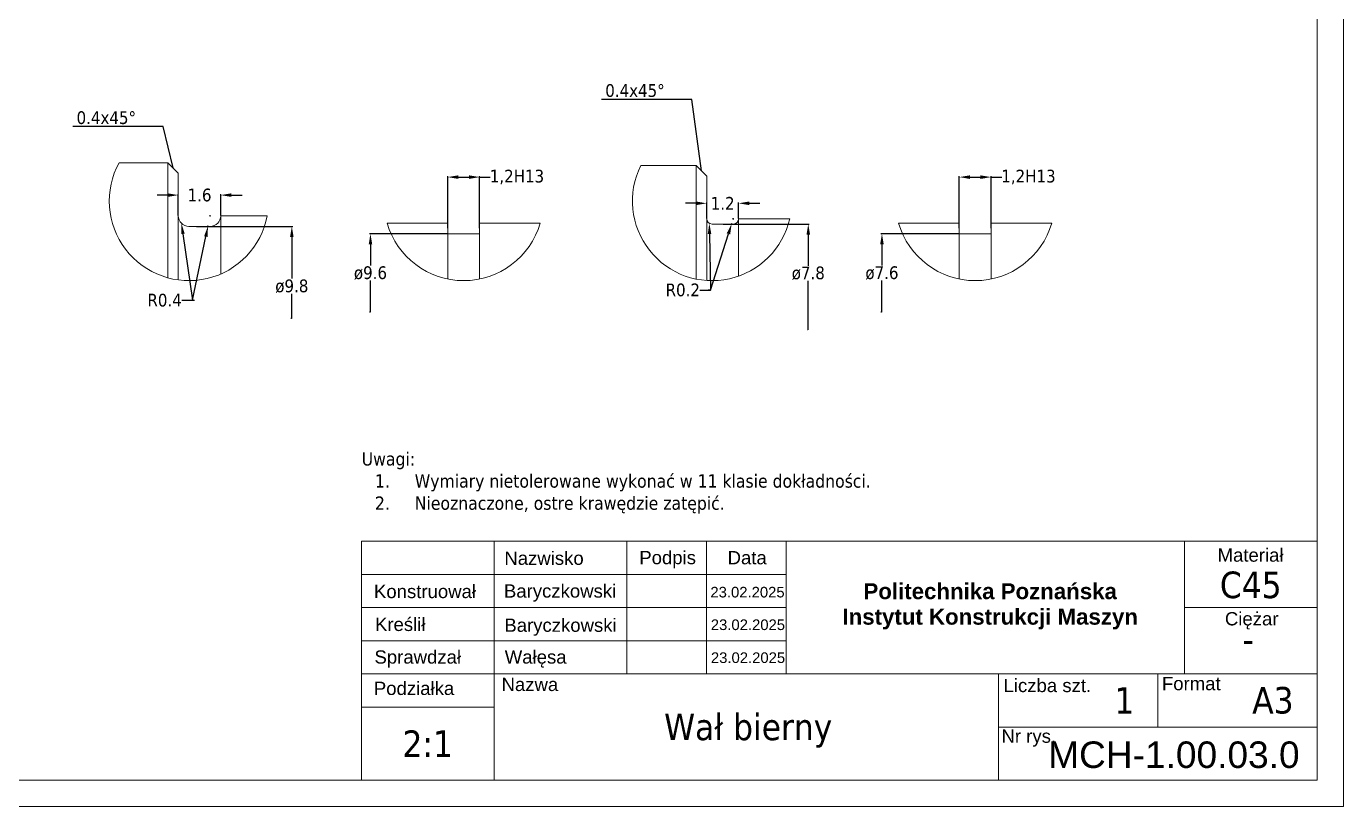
# Model space of a CAD drawing. Header units: millimetres. Extents: x 651 to 8859, y -354 to 894.
# Drawn here: x 1635.5 to 1883.6, y -354.2 to -207.2 of the extents above; entities that cross this region are included whole.
import ezdxf
from ezdxf import colors
from ezdxf.entities.mleader import LeaderData, LeaderLine
from ezdxf.math import Vec2, Vec3

# ---------------------------------------------------------------- set-up
doc = ezdxf.new("R2010")
doc.units = ezdxf.units.MM
doc.layers.get('0').update_dxf_attribs({"lineweight": 18})
for name, color, linetype, lineweight in [('cienka', 7, 'Continuous', 9), ('gruba', 7, 'Continuous', 18), ('Widoczne (ISO)', 7, 'Continuous', 18), ('Widoczne wąskie (ISO)', 7, 'Continuous', 9), ('wymiarowanie', 7, 'Continuous', 9)]:
    doc.layers.add(name, color=color, linetype=linetype, lineweight=lineweight)
doc.styles.add('Inzynierka', font='arial.ttf')
doc.styles.get("Standard").update_dxf_attribs({"font": 'tahoma.ttf'})
doc.styles.add('tabelka', font='arial.ttf', dxfattribs={"height": 5})
doc.dimstyles.new('Kopia nowy', dxfattribs={"dimtxt": 2.4, "dimasz": 2, "dimexe": 0.18, "dimexo": 0.0625, "dimgap": 0.09, "dimtad": 0, "dimtih": 1, "dimtoh": 1, "dimdec": 1, "dimlfac": 0.2, "dimzin": 0, "dimdsep": 46, "dimtxsty": 'Standard', "dimcen": 0.09, "dimadec": 0, "dimazin": 0, "dimtfac": 1, "dimtdec": 1, "dimtofl": 0, "dimtmove": 0, "dimatfit": 3, "dimfxl": 1, "dimtolj": 1, "dimtzin": 0, "dimarcsym": 0})
doc.dimstyles.new('nowy', dxfattribs={"dimtxt": 2.4, "dimasz": 2, "dimexe": 0.18, "dimexo": 0.0625, "dimgap": 0.09, "dimtad": 0, "dimtih": 1, "dimtoh": 1, "dimdec": 0, "dimlfac": 0.5, "dimzin": 0, "dimdsep": 46, "dimtxsty": 'Standard', "dimcen": 0.09, "dimadec": 0, "dimazin": 0, "dimtfac": 1, "dimtdec": 0, "dimtofl": 0, "dimtmove": 0, "dimatfit": 3, "dimfxl": 1, "dimtolj": 1, "dimtzin": 0, "dimarcsym": 0})

# ---------------------------------------------------------------- blocks, each defined once
blk = doc.blocks.new('*D454')
at = {"layer": 'Defpoints', "color": 0, "transparency": 16777216}
for p in [(1720.86, -235.56), (1714.86, -245.22), (1720.86, -245.22)]:
    blk.add_point(p, dxfattribs=at)
at = {"layer": 'wymiarowanie', "color": 0, "lineweight": -2, "transparency": 16777216}
for p, q in [((1714.86, -245.16), (1714.86, -235.38)), ((1716.86, -235.56), (1718.86, -235.56)), ((1720.86, -245.16), (1720.86, -235.38)), ((1720.86, -235.56), (1722.86, -235.56))]:
    blk.add_line(p, q, dxfattribs=at)
at = {"layer": 'wymiarowanie', "color": 0, "transparency": 16777216}
for points in [[(1716.86, -235.23), (1716.86, -235.9), (1714.86, -235.56)], [(1718.86, -235.23), (1718.86, -235.9), (1720.86, -235.56)]]:
    blk.add_solid(points, dxfattribs=at)
at = {"layer": 'wymiarowanie', "color": 0, "transparency": 16777216, "insert": (1727.89, -235.56), "char_height": 2.4, "attachment_point": 5}
blk.add_mtext('\\A1;1,2H13', dxfattribs=at)
blk = doc.blocks.new('*D455')
at = {"layer": 'Defpoints', "color": 0, "transparency": 16777216}
for p in [(1700.3, -246.22), (1714.86, -246.22), (1700.3, -261)]:
    blk.add_point(p, dxfattribs=at)
at = {"layer": 'wymiarowanie', "color": 0, "lineweight": -2, "transparency": 16777216}
for p, q in [((1714.79, -246.22), (1700.12, -246.22)), ((1700.3, -248.22), (1700.3, -252.2)), ((1700.3, -261), (1700.3, -255.07)), ((1700.24, -261), (1700.12, -261))]:
    blk.add_line(p, q, dxfattribs=at)
at = {"layer": 'wymiarowanie', "color": 0, "transparency": 16777216}
blk.add_solid([(1699.97, -248.22), (1700.63, -248.22), (1700.3, -246.22)], dxfattribs=at)
at = {"layer": 'wymiarowanie', "color": 0, "transparency": 16777216, "insert": (1700.3, -253.64), "char_height": 2.4, "attachment_point": 5}
blk.add_mtext('\\A1;ø9.6', dxfattribs=at)
blk = doc.blocks.new('_None')
blk = doc.blocks.new('*D462')
at = {"layer": 'Defpoints', "color": 0, "transparency": 16777216}
for p in [(1670.11, -242.84), (1669.7, -244.8)]:
    blk.add_point(p, dxfattribs=at)
at = {"layer": 'wymiarowanie', "color": 0, "lineweight": -2, "transparency": 16777216}
for p, q in [((1670.02, -242.84), (1670.2, -242.84)), ((1670.11, -242.93), (1670.11, -242.75)), ((1666.78, -258.76), (1669.29, -246.76)), ((1664.78, -258.76), (1666.78, -258.76))]:
    blk.add_line(p, q, dxfattribs=at)
blk.add_arc((1670.11, -242.84), 2, 253.0168, 268.2095, dxfattribs=at)
at = {"layer": 'wymiarowanie', "color": 0, "transparency": 16777216}
blk.add_solid([(1668.97, -246.69), (1669.62, -246.83), (1669.7, -244.8)], dxfattribs=at)
at = {"layer": 'wymiarowanie', "color": 0, "transparency": 16777216, "insert": (1661.53, -258.76), "char_height": 2.4, "attachment_point": 5}
blk.add_mtext('\\A1;R0.4', dxfattribs=at)
blk = doc.blocks.new('*D463')
at = {"layer": 'Defpoints', "color": 0, "transparency": 16777216}
for p in [(1667.48, -244.84), (1685.49, -244.84), (1685.49, -262.2)]:
    blk.add_point(p, dxfattribs=at)
at = {"layer": 'wymiarowanie', "color": 0, "lineweight": -2, "transparency": 16777216}
for p, q in [((1667.54, -244.84), (1685.67, -244.84)), ((1685.49, -246.84), (1685.49, -254.69)), ((1685.49, -262.2), (1685.49, -257.56)), ((1685.43, -262.2), (1685.31, -262.2))]:
    blk.add_line(p, q, dxfattribs=at)
at = {"layer": 'wymiarowanie', "color": 0, "transparency": 16777216}
blk.add_solid([(1685.16, -246.84), (1685.82, -246.84), (1685.49, -244.84)], dxfattribs=at)
at = {"layer": 'wymiarowanie', "color": 0, "transparency": 16777216, "insert": (1685.49, -256.13), "char_height": 2.4, "attachment_point": 5}
blk.add_mtext('\\A1;ø9.8', dxfattribs=at)
blk = doc.blocks.new('*D464')
at = {"layer": 'Defpoints', "color": 0, "transparency": 16777216}
for p in [(1664.11, -238.95), (1664.11, -242.84), (1672.11, -242.84)]:
    blk.add_point(p, dxfattribs=at)
at = {"layer": 'wymiarowanie', "color": 0, "lineweight": -2, "transparency": 16777216}
for p, q in [((1662.11, -238.95), (1660.11, -238.95)), ((1664.11, -242.78), (1664.11, -238.77)), ((1672.11, -242.78), (1672.11, -238.77)), ((1674.11, -238.95), (1676.11, -238.95))]:
    blk.add_line(p, q, dxfattribs=at)
at = {"layer": 'wymiarowanie', "color": 0, "transparency": 16777216}
for points in [[(1662.11, -238.62), (1662.11, -239.29), (1664.11, -238.95)], [(1674.11, -238.62), (1674.11, -239.29), (1672.11, -238.95)]]:
    blk.add_solid(points, dxfattribs=at)
at = {"layer": 'wymiarowanie', "color": 0, "transparency": 16777216, "insert": (1668.11, -238.95), "char_height": 2.4, "attachment_point": 5}
blk.add_mtext('\\A1;1.6', dxfattribs=at)
blk = doc.blocks.new('*D467')
at = {"layer": 'Defpoints', "color": 0, "transparency": 16777216}
for p in [(1768.33, -244.35), (1768.63, -243.4)]:
    blk.add_point(p, dxfattribs=at)
at = {"layer": 'wymiarowanie', "color": 0, "lineweight": -2, "transparency": 16777216}
for p, q in [((1768.54, -243.4), (1768.72, -243.4)), ((1768.63, -243.49), (1768.63, -243.31)), ((1764.34, -256.83), (1767.72, -246.25)), ((1762.34, -256.83), (1764.34, -256.83))]:
    blk.add_line(p, q, dxfattribs=at)
blk.add_arc((1768.63, -243.4), 1, 241.954, 266.419, dxfattribs=at)
at = {"layer": 'wymiarowanie', "color": 0, "transparency": 16777216}
blk.add_solid([(1767.4, -246.15), (1768.04, -246.36), (1768.33, -244.35)], dxfattribs=at)
at = {"layer": 'wymiarowanie', "color": 0, "transparency": 16777216, "insert": (1759.12, -256.83), "char_height": 2.4, "attachment_point": 5}
blk.add_mtext('\\A1;R0.2', dxfattribs=at)
blk = doc.blocks.new('*D468')
at = {"layer": 'Defpoints', "color": 0, "transparency": 16777216}
for p in [(1763.63, -240.5), (1763.63, -243.4), (1769.63, -243.4)]:
    blk.add_point(p, dxfattribs=at)
at = {"layer": 'wymiarowanie', "color": 0, "lineweight": -2, "transparency": 16777216}
for p, q in [((1761.63, -240.5), (1759.63, -240.5)), ((1763.63, -243.33), (1763.63, -240.32)), ((1769.63, -243.33), (1769.63, -240.32)), ((1771.63, -240.5), (1773.63, -240.5))]:
    blk.add_line(p, q, dxfattribs=at)
at = {"layer": 'wymiarowanie', "color": 0, "transparency": 16777216}
for points in [[(1761.63, -240.16), (1761.63, -240.83), (1763.63, -240.5)], [(1771.63, -240.16), (1771.63, -240.83), (1769.63, -240.5)]]:
    blk.add_solid(points, dxfattribs=at)
at = {"layer": 'wymiarowanie', "color": 0, "transparency": 16777216, "insert": (1766.63, -240.5), "char_height": 2.4, "attachment_point": 5}
blk.add_mtext('\\A1;1.2', dxfattribs=at)
blk = doc.blocks.new('*D469')
at = {"layer": 'Defpoints', "color": 0, "transparency": 16777216}
for p in [(1766.63, -244.4), (1782.76, -244.4), (1782.76, -264.32)]:
    blk.add_point(p, dxfattribs=at)
at = {"layer": 'wymiarowanie', "color": 0, "lineweight": -2, "transparency": 16777216}
for p, q in [((1766.7, -244.4), (1782.94, -244.4)), ((1782.76, -246.4), (1782.76, -252.25)), ((1782.76, -264.32), (1782.76, -255.12)), ((1782.69, -264.32), (1782.58, -264.32))]:
    blk.add_line(p, q, dxfattribs=at)
at = {"layer": 'wymiarowanie', "color": 0, "transparency": 16777216}
blk.add_solid([(1782.42, -246.4), (1783.09, -246.4), (1782.76, -244.4)], dxfattribs=at)
at = {"layer": 'wymiarowanie', "color": 0, "transparency": 16777216, "insert": (1782.76, -253.68), "char_height": 2.4, "attachment_point": 5}
blk.add_mtext('\\A1;ø7.8', dxfattribs=at)
blk = doc.blocks.new('*D470')
at = {"layer": 'Defpoints', "color": 0, "transparency": 16777216}
for p in [(1817.19, -235.56), (1811.19, -245.22), (1817.19, -245.22)]:
    blk.add_point(p, dxfattribs=at)
at = {"layer": 'wymiarowanie', "color": 0, "lineweight": -2, "transparency": 16777216}
for p, q in [((1811.19, -245.16), (1811.19, -235.38)), ((1813.19, -235.56), (1815.19, -235.56)), ((1817.19, -245.16), (1817.19, -235.38)), ((1817.19, -235.56), (1819.19, -235.56))]:
    blk.add_line(p, q, dxfattribs=at)
at = {"layer": 'wymiarowanie', "color": 0, "transparency": 16777216}
for points in [[(1813.19, -235.23), (1813.19, -235.9), (1811.19, -235.56)], [(1815.19, -235.23), (1815.19, -235.9), (1817.19, -235.56)]]:
    blk.add_solid(points, dxfattribs=at)
at = {"layer": 'wymiarowanie', "color": 0, "transparency": 16777216, "insert": (1824.22, -235.56), "char_height": 2.4, "attachment_point": 5}
blk.add_mtext('\\A1;1,2H13', dxfattribs=at)
blk = doc.blocks.new('*D471')
at = {"layer": 'Defpoints', "color": 0, "transparency": 16777216}
for p in [(1796.63, -246.22), (1811.19, -246.22), (1796.63, -261)]:
    blk.add_point(p, dxfattribs=at)
at = {"layer": 'wymiarowanie', "color": 0, "lineweight": -2, "transparency": 16777216}
for p, q in [((1811.12, -246.22), (1796.45, -246.22)), ((1796.63, -248.22), (1796.63, -252.21)), ((1796.63, -261), (1796.63, -255.07)), ((1796.57, -261), (1796.45, -261))]:
    blk.add_line(p, q, dxfattribs=at)
at = {"layer": 'wymiarowanie', "color": 0, "transparency": 16777216}
blk.add_solid([(1796.3, -248.22), (1796.96, -248.22), (1796.63, -246.22)], dxfattribs=at)
at = {"layer": 'wymiarowanie', "color": 0, "transparency": 16777216, "insert": (1796.63, -253.64), "char_height": 2.4, "attachment_point": 5}
blk.add_mtext('\\A1;ø7.6', dxfattribs=at)

msp = doc.modelspace()

# ---------------------------------------------------------------- linework, layer by layer
for p, q in [((1664.112, -234.845), (1664.112, -240.845)), ((1664.112, -240.845), (1664.112, -242.845)), ((1664.112, -254.933), (1664.112, -242.845)), ((1670.112, -242.845), (1670.112, -242.845)), ((1672.112, -242.845), (1672.112, -242.845)), ((1672.112, -242.845), (1672.112, -253.815)), ((1666.112, -244.845), (1668.112, -244.845)), ((1668.112, -244.845), (1670.112, -244.845)), ((1714.856, -244.22), (1714.856, -246.22)), ((1720.856, -244.22), (1720.856, -246.22)), ((1720.856, -244.22), (1732.269, -244.22)), ((1764.634, -244.397), (1768.634, -244.397)), ((1767.634, -245.397), (1767.634, -245.397)), ((1769.634, -254.211), (1769.634, -243.397)), ((1811.187, -244.22), (1811.187, -246.22)), ((1817.187, -244.22), (1817.187, -246.22)), ((1817.187, -244.22), (1828.601, -244.22)), ((1720.856, -246.22), (1714.856, -246.22)), ((1714.856, -246.22), (1714.856, -254.763)), ((1720.856, -246.22), (1720.856, -254.763)), ((1817.187, -246.22), (1811.187, -246.22)), ((1811.187, -246.22), (1811.187, -254.763)), ((1817.187, -246.22), (1817.187, -254.763))]:
    msp.add_line(p, q)
for centre, radius, start, end in [((1666.112, -242.845), 2, 180, 270), ((1670.112, -242.845), 2, 270, 0), ((1764.634, -243.397), 1, 180, 270), ((1768.634, -243.397), 1, 270, 0)]:
    msp.add_arc(centre, radius, start, end)
at = {"layer": 'Widoczne (ISO)'}
for p, q in [((1652.965, -232.845), (1662.112, -232.845)), ((1662.112, -232.845), (1662.112, -254.524)), ((1664.112, -234.845), (1662.112, -232.845)), ((1751.2, -233.397), (1761.634, -233.397)), ((1761.634, -233.397), (1761.634, -254.766)), ((1761.634, -233.397), (1763.634, -235.397)), ((1763.634, -235.397), (1763.634, -255.035)), ((1672.112, -242.845), (1680.852, -242.845)), ((1703.442, -244.22), (1714.856, -244.22)), ((1779.26, -243.397), (1769.634, -243.397)), ((1799.774, -244.22), (1811.187, -244.22))]:
    msp.add_line(p, q, dxfattribs=at)
for points in [[(1468.585, -62.162), (1878.585, -62.162), (1878.585, -349.162), (1468.585, -349.162)], [(1698.585, -349.162), (1878.585, -349.162), (1878.585, -304.162), (1698.585, -304.162)], [(1723.585, -304.162), (1748.585, -304.162), (1748.585, -310.412), (1723.585, -310.412)], [(1748.585, -304.162), (1763.585, -304.162), (1763.585, -310.412), (1748.585, -310.412)], [(1763.585, -310.412), (1778.585, -310.412), (1778.585, -304.162), (1763.585, -304.162)], [(1853.585, -329.162), (1778.585, -329.162), (1778.585, -304.162), (1853.585, -304.162)], [(1853.585, -304.162), (1878.585, -304.162), (1878.585, -316.662), (1853.585, -316.662)], [(1853.585, -316.662), (1878.585, -316.662), (1878.585, -304.162), (1853.585, -304.162)], [(1698.585, -316.662), (1723.585, -316.662), (1723.585, -310.412), (1698.585, -310.412)], [(1748.585, -316.662), (1723.585, -316.662), (1723.585, -310.412), (1748.585, -310.412)], [(1763.585, -316.662), (1748.585, -316.662), (1748.585, -310.412), (1763.585, -310.412)], [(1778.585, -316.662), (1763.585, -316.662), (1763.585, -310.412), (1778.585, -310.412)], [(1723.585, -316.662), (1698.585, -316.662), (1698.585, -322.912), (1723.585, -322.912)], [(1748.585, -322.912), (1723.585, -322.912), (1723.585, -316.662), (1748.585, -316.662)], [(1748.585, -316.662), (1763.585, -316.662), (1763.585, -322.912), (1748.585, -322.912)], [(1778.585, -322.912), (1763.585, -322.912), (1763.585, -316.662), (1778.585, -316.662)], [(1853.585, -316.662), (1878.585, -316.662), (1878.585, -329.162), (1853.585, -329.162)], [(1878.585, -329.162), (1853.585, -329.162), (1853.585, -316.662), (1878.585, -316.662)], [(1723.585, -329.162), (1698.585, -329.162), (1698.585, -322.912), (1723.585, -322.912)], [(1723.585, -329.162), (1748.585, -329.162), (1748.585, -322.912), (1723.585, -322.912)], [(1763.585, -322.912), (1748.585, -322.912), (1748.585, -329.162), (1763.585, -329.162)], [(1763.585, -322.912), (1778.585, -322.912), (1778.585, -329.162), (1763.585, -329.162)], [(1723.585, -335.412), (1698.585, -335.412), (1698.585, -329.162), (1723.585, -329.162)], [(1723.585, -329.162), (1818.585, -329.162), (1818.585, -349.162), (1723.585, -349.162)], [(1818.585, -339.162), (1848.585, -339.162), (1848.585, -329.162), (1818.585, -329.162)], [(1848.585, -329.162), (1818.585, -329.162), (1818.585, -339.162), (1848.585, -339.162)], [(1878.585, -329.162), (1848.585, -329.162), (1848.585, -339.162), (1878.585, -339.162)], [(1723.585, -335.412), (1698.585, -335.412), (1698.585, -349.162), (1723.585, -349.162)], [(1818.585, -339.162), (1878.585, -339.162), (1878.585, -349.162), (1818.585, -349.162)]]:
    msp.add_lwpolyline(points, close=True, dxfattribs=at)
at = {"layer": 'Widoczne wąskie (ISO)'}
msp.add_line((1878.585, -304.162), (1878.585, -349.162), dxfattribs=at)
at = {"layer": 'wymiarowanie'}
msp.add_lwpolyline([(1463.585, -57.162), (1883.585, -57.162), (1883.585, -354.162), (1463.585, -354.162)], close=True, dxfattribs=at)
for centre, start, end in [((1666.112, -240.067), 151.21635, 349.32936), ((1764.634, -240.069), 153.5881, 347.18255), ((1717.856, -240.066), 196.07501, 343.92499), ((1814.187, -240.066), 196.07501, 343.92499)]:
    msp.add_arc(centre, 15, start, end, dxfattribs=at)

# ---------------------------------------------------------------- texts
at = {"layer": 'cienka', "char_height": 5, "attachment_point": 5}
for s, width, insert in [('C45', 25, (1866.085, -312.424)), ('-', 25, (1865.588, -322.606)), ('1', 12.59964, (1842.285, -334.162)), ('A3', 16.64742, (1870.261, -334.162)), ('Wał bierny', 95, (1771.437, -339.846)), ('2:1', 25, (1711.085, -342.287))]:
    msp.add_mtext_dynamic_manual_height_columns(s, width=width, gutter_width=12.5, heights=[0], dxfattribs=dict(at, insert=insert))
at = {"layer": 'gruba', "insert": (1698.641, -287.394), "char_height": 2.5, "attachment_point": 1}
msp.add_mtext_dynamic_manual_height_columns('Uwagi:\\P\\pxi-3,l4,t4;1.^IWymiary nietolerowane wykonać w 11 klasie dokładności.\\P2.^INieoznaczone, ostre krawędzie zatępić.', width=180, gutter_width=12.5, heights=[0], dxfattribs=at)
at = {"layer": 'gruba', "width": 68.9836, "attachment_point": 1, "line_spacing_factor": 0.48, "style": 'Inzynierka'}
for s, insert, char_height in [('Nazwisko', (1725.517, -306.105), 2.5), ('Podpis', (1750.929, -305.988), 2.5), ('Data', (1767.56, -306.008), 2.5), ('Materiał', (1859.842, -305.513), 2.5), ('Konstruował', (1700.962, -312.371), 2.5), ('Baryczkowski', (1725.439, -312.28), 2.5), ('\\pxqc;{\\fArial|b1|i0|c238|p34;Politechnika Poznańska ^J\\PInstytut Konstrukcji Maszyn}', (1782.525, -312.073), 3), ('23.02.2025', (1764.319, -312.75), 2), ('Ciężar', (1861.22, -317.513), 2.5), ('Kreślił', (1701.152, -318.57), 2.5), ('Baryczkowski', (1725.515, -318.724), 2.5), ('23.02.2025', (1764.398, -318.891), 2), ('Sprawdzał', (1701.057, -324.715), 2.5), ('Wałęsa', (1725.59, -324.713), 2.5), ('23.02.2025', (1764.418, -325.096), 2), ('Nazwa', (1724.988, -329.882), 2.5), ('Liczba szt.', (1819.533, -330.082), 2.5), ('Format', (1849.358, -329.724), 2.5), ('Podziałka', (1700.937, -330.624), 2.5), ('Nr rys.', (1819.145, -339.625), 2.5)]:
    msp.add_mtext(s, dxfattribs=dict(at, insert=insert, char_height=char_height))
at = {"layer": 'gruba', "insert": (1851.612, -344.41), "char_height": 5, "attachment_point": 5, "style": 'tabelka'}
msp.add_mtext_dynamic_manual_height_columns('MCH-1.00.03.0', width=47.47674, gutter_width=12.5, heights=[0], dxfattribs=at)

# ---------------------------------------------------------------- dimensions: what is measured, and where the dimension line sits
at = {"layer": 'wymiarowanie'}
for base, p1, p2, picture, middle in [((1720.856, -235.564), (1714.856, -245.22), (1720.856, -245.22), '*D454', (1727.888, -235.564)), ((1817.187, -235.564), (1811.187, -245.22), (1817.187, -245.22), '*D470', (1824.22, -235.564))]:
    dim = msp.add_linear_dim(base=base, p1=p1, p2=p2, text='1,2H13', dimstyle='nowy', dxfattribs=at)
    dim.commit()
    dim.dimension.update_dxf_attribs({"geometry": picture, "text_midpoint": middle})
for base, p1, p2, picture, middle in [((1664.112, -238.953), (1672.112, -242.845), (1664.112, -242.845), '*D464', (1668.112, -238.953)), ((1763.634, -240.495), (1769.634, -243.397), (1763.634, -243.397), '*D468', (1766.634, -240.495))]:
    dim = msp.add_linear_dim(base=base, p1=p1, p2=p2, dimstyle='Kopia nowy', dxfattribs=at)
    dim.commit()
    dim.dimension.update_dxf_attribs({"geometry": picture, "text_midpoint": middle})
for center, mpoint, picture, middle in [((1670.112, -242.845), (1669.702, -244.802), '*D462', (1661.527, -258.756)), ((1768.634, -243.397), (1768.329, -244.349), '*D467', (1759.115, -256.833))]:
    dim = msp.add_radius_dim(center=center, mpoint=mpoint, dimstyle='Kopia nowy', dxfattribs=at)
    dim.commit()
    dim.dimension.update_dxf_attribs({"geometry": picture, "text_midpoint": middle, "dimtype": 164})
for base, p1, p2, text, override, picture, middle in [((1685.489, -244.845), (1685.489, -262.199), (1667.48, -244.845), 'ø9.8', {"dimblk1": 'None', "dimsah": 1}, '*D463', (1685.489, -256.129)), ((1782.755, -244.397), (1782.755, -264.318), (1766.634, -244.397), 'ø7.8', {"dimblk1": 'None', "dimsah": 1}, '*D469', (1782.755, -253.684)), ((1700.298, -246.22), (1700.298, -261.001), (1714.856, -246.22), 'ø9.6', {"dimblk1": 'None', "dimsah": 1}, '*D455', (1700.298, -253.636)), ((1796.63, -246.22), (1796.63, -261.001), (1811.187, -246.22), 'ø7.6', {"dimdec": 1, "dimblk1": 'None', "dimsah": 1}, '*D471', (1796.63, -253.636))]:
    dim = msp.add_linear_dim(base=base, p1=p1, p2=p2, angle=90, text=text, dimstyle='nowy', override=override, dxfattribs=at)
    dim.commit()
    dim.dimension.update_dxf_attribs({"geometry": picture, "text_midpoint": middle, "dimtype": 160})

# ---------------------------------------------------------------- leaders
at = {"layer": 'wymiarowanie', "ltscale": 2.4}
ml = msp.add_multileader_mtext('Standard', dxfattribs=at)
ml.set_content('0.4x45° ', color=256)
ml.set_leader_properties()
ml.set_arrow_properties(name='NONE')
ml.build(insert=Vec2(0, 0))
ml.multileader.update_dxf_attribs({"text_right_attachment_type": 6, "dogleg_length": 0.36, "arrow_head_size": 0.18})
ctx = ml.context
ctx.base_point, ctx.char_height, ctx.arrow_head_size, ctx.landing_gap_size, ctx.plane_origin = Vec3(1744.525, -219.268), 2.4, 0.18, 0.09, Vec3(1767.722, -228.73)
ctx.right_attachment, ctx.text_align_type = 6, 2
notes = []
notes.append((ctx, [(1, (1, 1, 0), (1760.849, -220.923), (-1, 0), 5.046, [(0, [(1762.634, -234.397)], 0, [])])]))
ctx.mtext.insert, ctx.mtext.alignment, ctx.mtext.flow_direction = Vec3(1755.714, -218.043), 3, 5
ml = msp.add_multileader_mtext('Standard', dxfattribs=at)
ml.set_content('0.4x45° ', color=256)
ml.set_leader_properties()
ml.set_arrow_properties(name='NONE')
ml.build(insert=Vec2(0, 0))
ml.multileader.update_dxf_attribs({"text_right_attachment_type": 6, "dogleg_length": 0.36, "arrow_head_size": 0.18})
ctx = ml.context
ctx.base_point, ctx.char_height, ctx.arrow_head_size, ctx.landing_gap_size, ctx.plane_origin = Vec3(1644.96, -224.382), 2.4, 0.18, 0.09, Vec3(1663.112, -233.845)
ctx.right_attachment, ctx.text_align_type = 6, 2
notes.append((ctx, [(1, (1, 1, 0), (1661.285, -226.037), (-1, 0), 5.046, [(0, [(1663.112, -233.845)], 0, [])])]))
ctx.mtext.insert, ctx.mtext.alignment, ctx.mtext.flow_direction = Vec3(1656.149, -223.157), 3, 5
at = {"layer": 'wymiarowanie'}
ml = msp.add_multileader_mtext('Standard', dxfattribs=at)
ml.set_content('', color=256)
ml.set_leader_properties()
ml.build(insert=Vec2(0, 0))
ml.multileader.update_dxf_attribs({"text_right_attachment_type": 6, "dogleg_length": 0.36, "arrow_head_size": 2})
ctx = ml.context
ctx.base_point, ctx.char_height, ctx.arrow_head_size, ctx.landing_gap_size, ctx.plane_origin = Vec3(1667.14, -258.756), 0.18, 2, 0.09, Vec3(1664.697, -244.259)
ctx.right_attachment = 6
notes.append((ctx, [(0, (1, 1, 0), (1666.78, -258.756), (1, 0), 0.36, [(0, [(1664.697, -244.259)], 0, [])])]))
ctx.mtext.insert, ctx.mtext.flow_direction = Vec3(1667.23, -258.666), 5
ml = msp.add_multileader_mtext('Standard', dxfattribs=at)
ml.set_content('', color=256)
ml.set_leader_properties()
ml.build(insert=Vec2(0, 0))
ml.multileader.update_dxf_attribs({"text_right_attachment_type": 6, "dogleg_length": 0.36, "arrow_head_size": 2})
ctx = ml.context
ctx.base_point, ctx.char_height, ctx.arrow_head_size, ctx.landing_gap_size, ctx.plane_origin = Vec3(1763.797, -256.743), 0.18, 2, 0.09, Vec3(1770.338, -247.97)
ctx.right_attachment, ctx.text_align_type = 6, 2
notes.append((ctx, [(1, (1, 1, 0), (1764.337, -256.833), (-1, 0), 0.36, [(0, [(1764.121, -244.255)], 0, [])])]))
ctx.mtext.insert, ctx.mtext.alignment, ctx.mtext.flow_direction = Vec3(1763.887, -256.653), 3, 5
for ctx, leaders in notes:
    for number, flags, end, landing, length, lines in leaders:
        leader = LeaderData()
        leader.index, (leader.has_last_leader_line, leader.has_dogleg_vector, leader.attachment_direction) = number, flags
        leader.last_leader_point, leader.dogleg_vector, leader.dogleg_length = Vec3(end), Vec3(landing), length
        for number, points, colour, breaks in lines:
            line = LeaderLine()
            line.index, line.vertices, line.color, line.breaks = number, Vec3.list(points), colors.encode_raw_color(colour), breaks
            leader.lines.append(line)
        ctx.leaders.append(leader)

doc.saveas('drawing.dxf')
